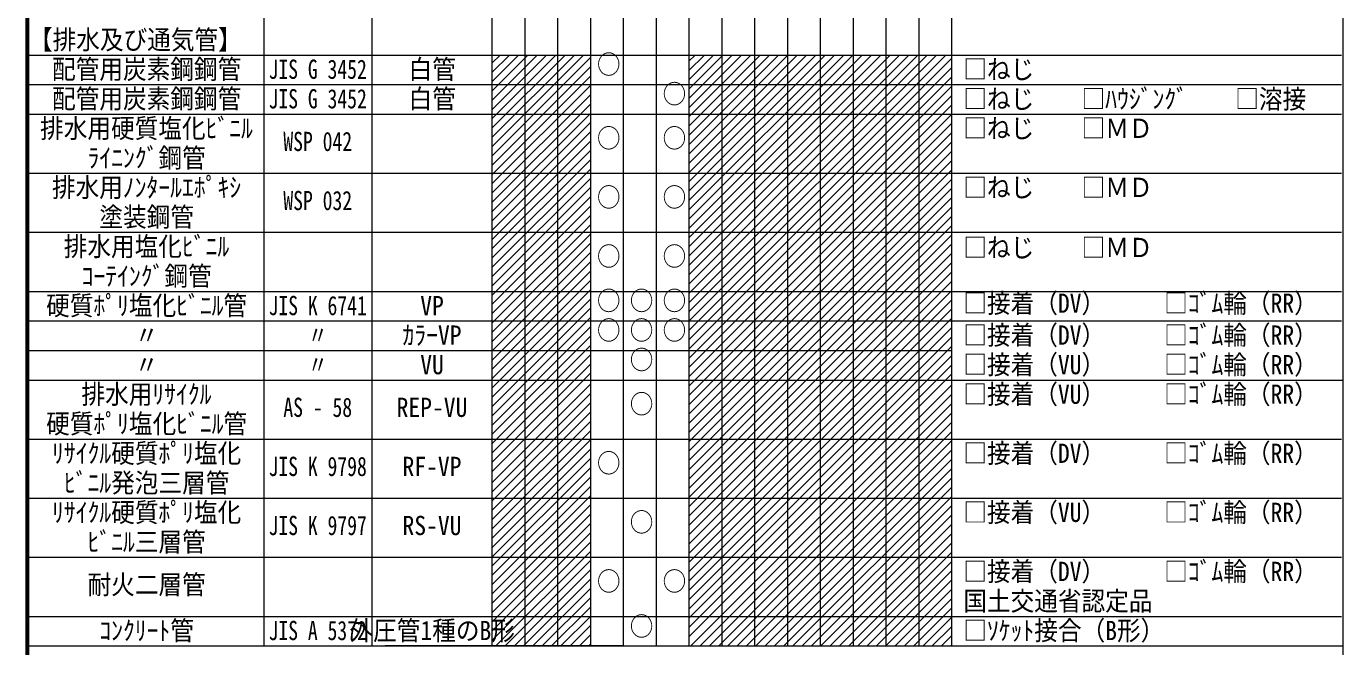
# Model space of a CAD drawing. Units: millimetres on the paper. Extents: x -399 to 402, y -320 to 280.
# Drawn here: x -398.6 to -198.2, y 45 to 139.5 of the extents above; entities that cross this region are included whole.
import ezdxf
from ezdxf.enums import TextEntityAlignment as Align

# ---------------------------------------------------------------- set-up
doc = ezdxf.new("R2010")
doc.units = ezdxf.units.MM
for name, color, linetype, lineweight in [('0-0', 7, 'Continuous', 9), ('0-8', 7, 'Continuous', 9), ('F-0_枠', 2, 'Continuous', 9)]:
    doc.layers.add(name, color=color, linetype=linetype, lineweight=lineweight)
doc.styles.add('ＭＳ ゴシック', font='')
doc.styles.get('ＭＳ ゴシック').set_extended_font_data('MS Gothic')

msp = doc.modelspace()

# ---------------------------------------------------------------- linework, layer by layer
at = {"layer": '0-0', "color": 2}
for p, q in [((-362.463, 243.153), (-362.463, 135.153)), ((-345.977, 243.153), (-345.977, 135.153)), ((-327.717, 243.153), (-327.717, 135.153)), ((-322.717, 243.153), (-322.717, 135.153)), ((-317.717, 243.153), (-317.717, 135.153)), ((-312.717, 243.153), (-312.717, 135.153)), ((-307.717, 243.153), (-307.717, 135.153)), ((-302.717, 243.153), (-302.717, 135.153)), ((-297.717, 243.153), (-297.717, 135.153)), ((-292.717, 243.153), (-292.717, 135.153)), ((-287.717, 243.153), (-287.717, 135.153)), ((-282.717, 243.153), (-282.717, 135.153)), ((-277.717, 243.153), (-277.717, 135.153)), ((-272.717, 243.153), (-272.717, 135.153)), ((-267.717, 243.153), (-267.717, 135.153)), ((-262.717, 243.153), (-262.717, 135.153)), ((-257.717, 243.153), (-257.717, 135.153)), ((-398.207, 135.153), (-198.357, 135.153)), ((-362.463, 135.153), (-362.463, 45.153)), ((-345.977, 135.153), (-345.977, 45.153)), ((-327.717, 135.153), (-327.717, 45.153)), ((-322.717, 135.153), (-322.717, 45.153)), ((-317.717, 135.153), (-317.717, 45.153)), ((-312.717, 135.153), (-312.717, 45.153)), ((-307.717, 135.153), (-307.717, 45.153)), ((-302.717, 135.153), (-302.717, 45.153)), ((-297.717, 135.153), (-297.717, 45.153)), ((-292.717, 135.153), (-292.717, 45.153)), ((-287.717, 135.153), (-287.717, 45.153)), ((-282.717, 135.153), (-282.717, 45.153)), ((-277.717, 135.153), (-277.717, 45.153)), ((-272.717, 135.153), (-272.717, 45.153)), ((-267.717, 135.153), (-267.717, 45.153)), ((-262.717, 135.153), (-262.717, 45.153)), ((-257.717, 135.153), (-257.717, 45.153)), ((-398.207, 130.653), (-198.357, 130.653)), ((-398.207, 126.153), (-198.357, 126.153)), ((-398.207, 117.153), (-198.357, 117.153)), ((-398.207, 108.153), (-198.357, 108.153)), ((-398.207, 99.153), (-198.357, 99.153)), ((-398.207, 94.653), (-198.357, 94.653)), ((-398.207, 90.153), (-257.717, 90.153)), ((-398.207, 85.653), (-198.157, 85.653)), ((-398.207, 76.653), (-198.357, 76.653)), ((-398.407, 67.653), (-198.357, 67.653)), ((-398.207, 58.653), (-198.357, 58.653)), ((-398.207, 49.653), (-198.357, 49.653)), ((-398.207, 45.153), (-198.157, 45.153)), ((-307.717, 45.153), (-343.977, 45.153))]:
    msp.add_line(p, q, dxfattribs=at)
at = {"layer": '0-8'}
for p, q in [((-327.717, 121.177), (-313.741, 135.153)), ((-327.717, 122.592), (-315.155, 135.153)), ((-327.717, 124.006), (-316.57, 135.153)), ((-327.717, 125.42), (-317.984, 135.153)), ((-327.717, 126.834), (-319.398, 135.153)), ((-327.717, 128.248), (-320.812, 135.153)), ((-327.717, 129.663), (-322.226, 135.153)), ((-327.717, 131.077), (-323.641, 135.153)), ((-327.717, 132.491), (-325.055, 135.153)), ((-327.717, 133.905), (-326.469, 135.153)), ((-327.717, 119.763), (-312.717, 134.763)), ((-297.717, 96.023), (-258.587, 135.153)), ((-297.717, 97.437), (-260.001, 135.153)), ((-297.717, 98.851), (-261.415, 135.153)), ((-297.717, 100.266), (-262.829, 135.153)), ((-297.717, 101.68), (-264.244, 135.153)), ((-297.717, 103.094), (-265.658, 135.153)), ((-297.717, 104.508), (-267.072, 135.153)), ((-297.717, 105.923), (-268.486, 135.153)), ((-297.717, 107.337), (-269.9, 135.153)), ((-297.717, 108.751), (-271.315, 135.153)), ((-297.717, 110.165), (-272.729, 135.153)), ((-297.717, 111.579), (-274.143, 135.153)), ((-297.717, 112.994), (-275.557, 135.153)), ((-297.717, 114.408), (-276.972, 135.153)), ((-297.717, 115.822), (-278.386, 135.153)), ((-297.717, 117.236), (-279.8, 135.153)), ((-297.717, 118.65), (-281.214, 135.153)), ((-297.717, 120.065), (-282.628, 135.153)), ((-297.717, 121.479), (-284.043, 135.153)), ((-297.717, 122.893), (-285.457, 135.153)), ((-297.717, 124.307), (-286.871, 135.153)), ((-297.717, 125.722), (-288.285, 135.153)), ((-297.717, 127.136), (-289.699, 135.153)), ((-297.717, 128.55), (-291.114, 135.153)), ((-297.717, 129.964), (-292.528, 135.153)), ((-297.717, 131.378), (-293.942, 135.153)), ((-297.717, 132.793), (-295.356, 135.153)), ((-297.717, 134.207), (-296.771, 135.153)), ((-297.717, 94.609), (-257.717, 134.609)), ((-327.717, 118.349), (-312.717, 133.349)), ((-297.717, 93.195), (-257.717, 133.195)), ((-327.717, 116.935), (-312.717, 131.935)), ((-327.717, 115.52), (-312.717, 130.52)), ((-297.717, 91.78), (-257.717, 131.78)), ((-297.717, 90.366), (-257.717, 130.366)), ((-327.717, 114.106), (-312.717, 129.106)), ((-297.717, 88.952), (-257.717, 128.952)), ((-327.717, 112.692), (-312.717, 127.692)), ((-297.717, 87.538), (-257.717, 127.538)), ((-327.717, 111.278), (-312.717, 126.278)), ((-327.717, 109.864), (-312.717, 124.864)), ((-297.717, 86.124), (-257.717, 126.124)), ((-297.717, 84.709), (-257.717, 124.709)), ((-327.717, 108.449), (-312.717, 123.449)), ((-297.717, 83.295), (-257.717, 123.295)), ((-327.717, 107.035), (-312.717, 122.035)), ((-327.717, 105.621), (-312.717, 120.621)), ((-297.717, 81.881), (-257.717, 121.881)), ((-297.717, 80.467), (-257.717, 120.467)), ((-327.717, 104.207), (-312.717, 119.207)), ((-297.717, 79.052), (-257.717, 119.052)), ((-327.717, 102.793), (-312.717, 117.793)), ((-327.717, 101.378), (-312.717, 116.378)), ((-297.717, 77.638), (-257.717, 117.638)), ((-327.717, 99.964), (-312.717, 114.964)), ((-297.717, 76.224), (-257.717, 116.224)), ((-297.717, 74.81), (-257.717, 114.81)), ((-327.717, 98.55), (-312.717, 113.55)), ((-297.717, 73.396), (-257.717, 113.396)), ((-327.717, 97.136), (-312.717, 112.136)), ((-327.717, 95.722), (-312.717, 110.722)), ((-297.717, 71.981), (-257.717, 111.981)), ((-297.717, 70.567), (-257.717, 110.567)), ((-327.717, 94.307), (-312.717, 109.307)), ((-297.717, 69.153), (-257.717, 109.153)), ((-327.717, 92.893), (-312.717, 107.893)), ((-327.717, 91.479), (-312.717, 106.479)), ((-297.717, 67.739), (-257.717, 107.739)), ((-297.717, 66.325), (-257.717, 106.325)), ((-327.717, 90.065), (-312.717, 105.065)), ((-297.717, 64.91), (-257.717, 104.91)), ((-327.717, 88.65), (-312.717, 103.65)), ((-327.717, 87.236), (-312.717, 102.236)), ((-297.717, 63.496), (-257.717, 103.496)), ((-327.717, 85.822), (-312.717, 100.822)), ((-297.717, 62.082), (-257.717, 102.082)), ((-297.717, 60.668), (-257.717, 100.668)), ((-327.717, 84.408), (-312.717, 99.408)), ((-297.717, 59.253), (-257.717, 99.253)), ((-327.717, 82.994), (-312.717, 97.994)), ((-327.717, 81.579), (-312.717, 96.579)), ((-297.717, 57.839), (-257.717, 97.839)), ((-297.717, 56.425), (-257.717, 96.425)), ((-327.717, 80.165), (-312.717, 95.165)), ((-297.717, 55.011), (-257.717, 95.011)), ((-327.717, 78.751), (-312.717, 93.751)), ((-327.717, 77.337), (-312.717, 92.337)), ((-297.717, 53.597), (-257.717, 93.597)), ((-327.717, 75.923), (-312.717, 90.923)), ((-297.717, 52.182), (-257.717, 92.182)), ((-297.717, 50.768), (-257.717, 90.768)), ((-327.717, 74.508), (-312.717, 89.508)), ((-297.717, 49.354), (-257.717, 89.354)), ((-327.717, 73.094), (-312.717, 88.094)), ((-327.717, 71.68), (-312.717, 86.68)), ((-297.717, 47.94), (-257.717, 87.94)), ((-297.717, 46.526), (-257.717, 86.526)), ((-327.717, 70.008), (-312.717, 85.008)), ((-297.418, 45.153), (-257.717, 84.854)), ((-327.717, 68.594), (-312.717, 83.594)), ((-296.004, 45.153), (-257.717, 83.44)), ((-327.717, 67.18), (-312.717, 82.18)), ((-327.717, 65.766), (-312.717, 80.766)), ((-294.589, 45.153), (-257.717, 82.026)), ((-293.175, 45.153), (-257.717, 80.611)), ((-327.717, 64.351), (-312.717, 79.351)), ((-291.761, 45.153), (-257.717, 79.197)), ((-327.717, 62.937), (-312.717, 77.937)), ((-327.717, 61.523), (-312.717, 76.523)), ((-290.347, 45.153), (-257.717, 77.783)), ((-288.932, 45.153), (-257.717, 76.369)), ((-327.717, 60.109), (-312.717, 75.109)), ((-287.518, 45.153), (-257.717, 74.954)), ((-327.717, 58.695), (-312.717, 73.695)), ((-327.717, 57.28), (-312.717, 72.28)), ((-286.104, 45.153), (-257.717, 73.54)), ((-327.717, 55.866), (-312.717, 70.866)), ((-284.69, 45.153), (-257.717, 72.126)), ((-283.276, 45.153), (-257.717, 70.712)), ((-327.717, 54.452), (-312.717, 69.452)), ((-281.861, 45.153), (-257.717, 69.298)), ((-327.717, 53.038), (-312.717, 68.038)), ((-327.717, 51.624), (-312.717, 66.624)), ((-280.447, 45.153), (-257.717, 67.883)), ((-279.033, 45.153), (-257.717, 66.469)), ((-327.717, 50.209), (-312.717, 65.209)), ((-277.619, 45.153), (-257.717, 65.055)), ((-327.717, 48.795), (-312.717, 63.795)), ((-327.717, 47.381), (-312.717, 62.381)), ((-276.205, 45.153), (-257.717, 63.641)), ((-274.79, 45.153), (-257.717, 62.227)), ((-327.717, 45.967), (-312.717, 60.967)), ((-273.376, 45.153), (-257.717, 60.812)), ((-327.116, 45.153), (-312.717, 59.552)), ((-325.702, 45.153), (-312.717, 58.138)), ((-271.962, 45.153), (-257.717, 59.398)), ((-324.288, 45.153), (-312.717, 56.724)), ((-270.548, 45.153), (-257.717, 57.984)), ((-269.133, 45.153), (-257.717, 56.57)), ((-322.874, 45.153), (-312.717, 55.31)), ((-267.719, 45.153), (-257.717, 55.155)), ((-321.459, 45.153), (-312.717, 53.896)), ((-320.045, 45.153), (-312.717, 52.481)), ((-266.305, 45.153), (-257.717, 53.741)), ((-264.891, 45.153), (-257.717, 52.327)), ((-318.631, 45.153), (-312.717, 51.067)), ((-263.477, 45.153), (-257.717, 50.913)), ((-317.217, 45.153), (-312.717, 49.653)), ((-315.803, 45.153), (-312.717, 48.239)), ((-262.062, 45.153), (-257.717, 49.499)), ((-314.388, 45.153), (-312.717, 46.825)), ((-260.648, 45.153), (-257.717, 48.084)), ((-259.234, 45.153), (-257.717, 46.67)), ((-312.974, 45.153), (-312.717, 45.41)), ((-257.82, 45.153), (-257.717, 45.256))]:
    msp.add_line(p, q, dxfattribs=at)
at = {"layer": 'F-0_枠'}
for p, q in [((-398.607, -274.447), (-398.607, 279.553)), ((-398.407, -274.247), (-398.407, 279.353)), ((-398.207, -274.047), (-398.207, 279.153)), ((-198.157, 279.153), (-198.157, -250.047))]:
    msp.add_line(p, q, dxfattribs=at)

# ---------------------------------------------------------------- texts
at = {"layer": '0-0', "style": 'ＭＳ ゴシック'}
for s, width, p in [('【排水及び通気管】', 0.9, (-398.207, 135.153)), ('配管用炭素鋼鋼管', 0.9, (-394.685, 130.653)), ('JIS G 3452', 0.75, (-361.72, 130.653)), ('白管', 0.9, (-340.397, 130.653)), ('○', 0.9, (-311.717, 131.386)), (' □ねじ\u3000', 0.9, (-257.717, 130.653)), ('配管用炭素鋼鋼管', 0.9, (-394.685, 126.153)), ('白管', 0.9, (-340.397, 126.153)), ('○', 0.9, (-301.717, 126.886)), (' □ねじ\u3000\u3000□ﾊｳｼﾞﾝｸﾞ\u3000\u3000□溶接\u3000', 0.9, (-257.717, 126.124)), ('JIS G 3452', 0.75, (-361.72, 126.153)), ('排水用硬質塩化ﾋﾞﾆﾙ', 0.9, (-396.51, 121.653)), ('○', 0.9, (-311.717, 120.153)), ('○', 0.9, (-301.717, 120.153)), (' □ねじ\u3000\u3000□ＭＤ\u3000', 0.9, (-257.717, 121.653)), ('WSP 042', 0.75, (-359.47, 119.653)), ('ﾗｲﾆﾝｸﾞ鋼管', 0.9, (-389.285, 117.153)), ('排水用ﾉﾝﾀｰﾙｴﾎﾟｷｼ', 0.9, (-394.71, 112.653)), (' □ねじ\u3000\u3000□ＭＤ\u3000', 0.9, (-257.717, 112.653)), ('WSP 032', 0.75, (-359.47, 110.653)), ('○', 0.9, (-311.717, 111.153)), ('○', 0.9, (-301.717, 111.153)), ('塗装鋼管', 0.9, (-387.485, 108.153)), ('排水用塩化ﾋﾞﾆﾙ', 0.9, (-392.91, 103.653)), ('○', 0.9, (-311.717, 102.153)), ('○', 0.9, (-301.717, 102.153)), (' □ねじ\u3000\u3000□ＭＤ\u3000', 0.9, (-257.717, 103.496)), ('ｺｰﾃｲﾝｸﾞ鋼管', 0.9, (-390.185, 99.153)), ('硬質ﾎﾟﾘ塩化ﾋﾞﾆﾙ管', 0.9, (-395.585, 94.653)), ('JIS K 6741', 0.75, (-361.72, 94.653)), ('VP', 0.9, (-338.622, 94.653)), ('○', 0.9, (-311.717, 95.386)), ('○', 0.9, (-306.717, 95.386)), ('○', 0.9, (-301.717, 95.386)), (' □接着（DV）\u3000   □ｺﾞﾑ輪（RR）', 0.9, (-257.717, 95.011)), ('○', 0.9, (-311.717, 90.886)), ('○', 0.9, (-306.717, 90.886)), ('○', 0.9, (-301.717, 90.886)), (' □接着（DV）\u3000   □ｺﾞﾑ輪（RR）', 0.9, (-257.717, 90.153)), ('〃', 0.9, (-382.085, 90.153)), ('〃', 0.75, (-355.72, 90.153)), ('ｶﾗｰVP', 0.9, (-341.322, 90.153)), ('○', 0.9, (-306.717, 86.386)), ('〃', 0.9, (-382.085, 85.653)), ('〃', 0.75, (-355.72, 85.653)), ('VU', 0.9, (-338.622, 85.653)), (' □接着（VU）\u3000   □ｺﾞﾑ輪（RR）', 0.9, (-257.717, 85.653)), ('排水用ﾘｻｲｸﾙ', 0.9, (-390.21, 81.153)), (' □接着（VU）\u3000   □ｺﾞﾑ輪（RR）', 0.9, (-257.717, 81.153)), ('AS - 58', 0.75, (-359.47, 79.153)), ('REP-VU', 0.9, (-342.222, 79.153)), ('○', 0.9, (-306.717, 79.653)), ('硬質ﾎﾟﾘ塩化ﾋﾞﾆﾙ管', 0.9, (-395.585, 76.653)), ('ﾘｻｲｸﾙ硬質ﾎﾟﾘ塩化', 0.9, (-394.685, 72.153)), (' □接着（DV）\u3000   □ｺﾞﾑ輪（RR）', 0.9, (-257.717, 72.153)), ('○', 0.9, (-311.717, 70.653)), ('JIS K 9798', 0.75, (-361.72, 70.153)), ('RF-VP', 0.9, (-341.322, 70.153)), ('ﾋﾞﾆﾙ発泡三層管', 0.9, (-392.885, 67.653)), ('ﾘｻｲｸﾙ硬質ﾎﾟﾘ塩化', 0.9, (-394.685, 63.153)), (' □接着（VU）\u3000   □ｺﾞﾑ輪（RR）', 0.9, (-257.717, 63.153)), ('JIS K 9797', 0.75, (-361.72, 61.153)), ('RS-VU', 0.9, (-341.322, 61.153)), ('○', 0.9, (-306.717, 61.653)), ('ﾋﾞﾆﾙ三層管', 0.9, (-389.285, 58.653)), (' □接着（DV）  \u3000 □ｺﾞﾑ輪（RR）', 0.9, (-257.717, 54.153)), ('耐火二層管', 0.9, (-389.285, 52.153)), ('○', 0.9, (-311.717, 52.653)), ('○', 0.9, (-301.717, 52.653)), (' 国土交通省認定品', 0.9, (-257.717, 49.653)), ('ｺﾝｸﾘｰﾄ管', 0.9, (-387.485, 45.153)), ('JIS A 5372', 0.75, (-361.72, 45.153)), ('外圧管1種のB形', 0.9, (-349.397, 45.153)), ('○', 0.9, (-306.717, 45.793)), (' □ｿｹｯﾄ接合（B形）\u3000', 0.9, (-257.717, 45.153))]:
    msp.add_text(s, height=2.933, dxfattribs=dict(at, width=width)).set_placement(p, align=Align.BOTTOM_LEFT)

doc.saveas('drawing.dxf')
